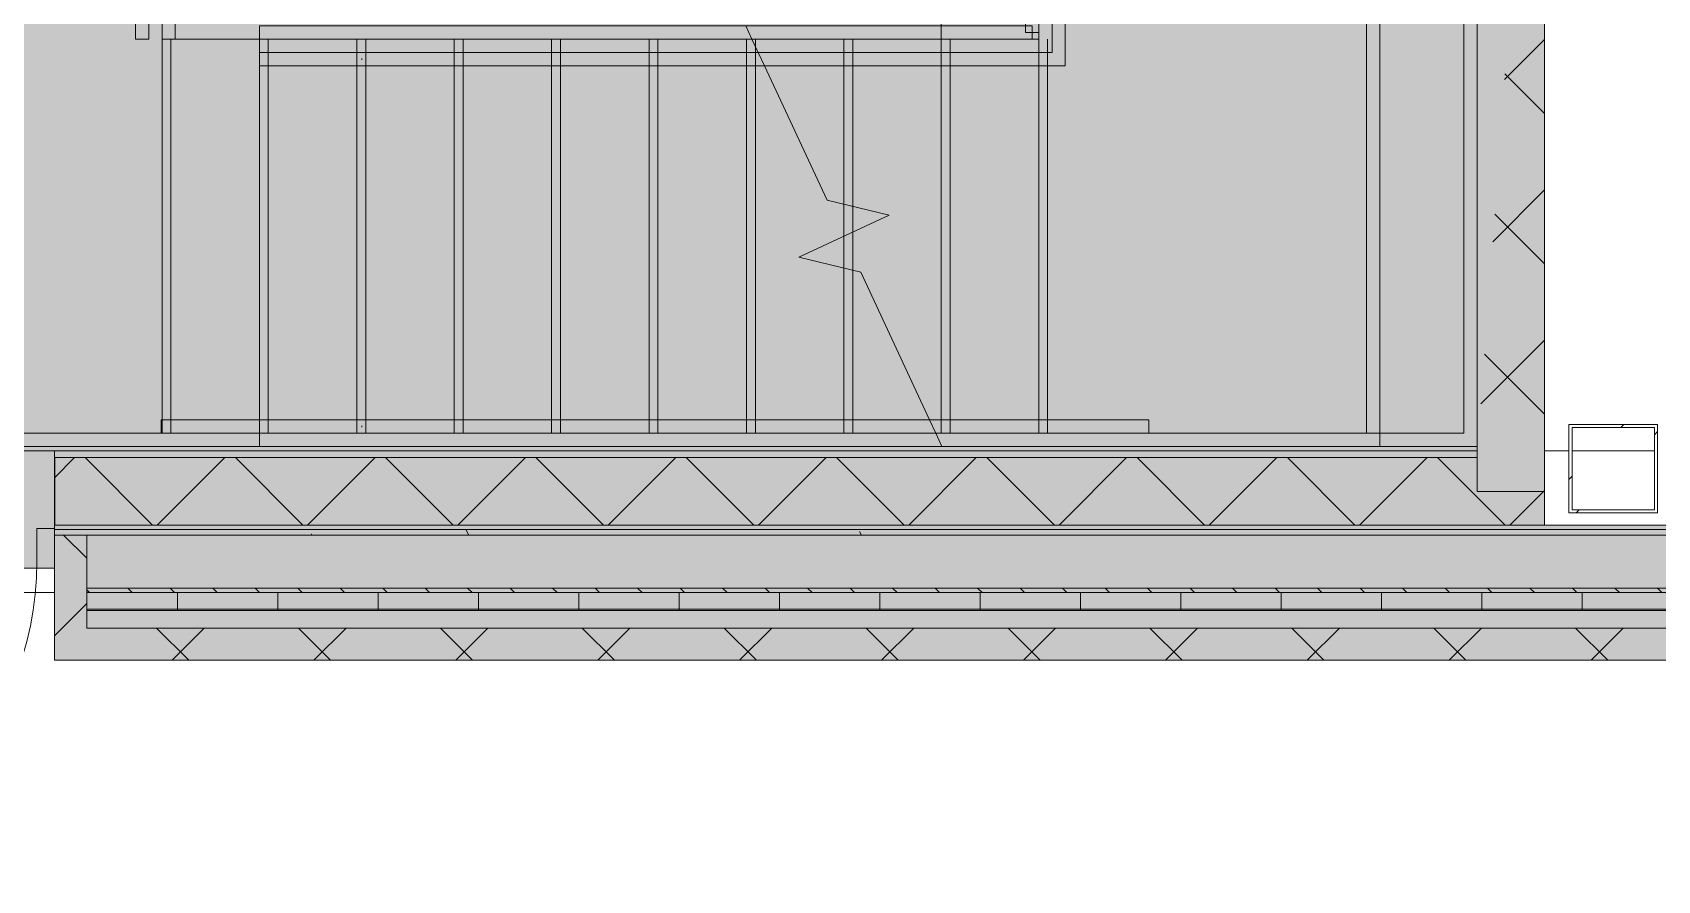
# Model space of a CAD drawing. Header units: inches. Extents: x -430 to 361, y -510 to 778.
# Drawn here: x -209 to -25.5, y -506.5 to -410.8 of the extents above; entities that cross this region are included whole.
import ezdxf

# ---------------------------------------------------------------- set-up
doc = ezdxf.new("R2010")
doc.units = ezdxf.units.IN
doc.header["$MEASUREMENT"] = 0
doc.layers.get('0').update_dxf_attribs({"color": 8})
for name, color, linetype, lineweight in [('A-DETL', 8, 'Continuous', 9), ('A-DETL-GENF', 8, 'Continuous', 9), ('A-DOOR', 8, 'Continuous', 9), ('A-FLOR', 8, 'Continuous', 9), ('A-FLOR-HRAL', 8, 'Continuous', 9), ('A-FLOR-HRAL-MBND', 8, 'Continuous', 9), ('A-GLAZ-CWMG', 8, 'Continuous', 9), ('A-WALL', 8, 'Continuous', 13), ('A-WALL-PATT', 8, 'Continuous', 13), ('I-WALL', 8, 'Continuous', 9), ('S-COLS', 8, 'Continuous', 9), ('S-STRS', 8, 'Continuous', 9), ('S-STRS-MBND', 8, 'Continuous', 9)]:
    doc.layers.add(name, color=color, linetype=linetype, lineweight=lineweight)
pattern_1 = [(45, (0, 0), (-8.48528, 8.48528), []), (135, (0, 0), (-8.48528, -8.48528), [])]

# ---------------------------------------------------------------- blocks, each defined once
blk = doc.blocks.new('HSS-Hollow Structural Section-Column - HSS10X10X3_8-762145-Test Fit - First Floor Plan')
at = {"layer": 'S-COLS'}
h = blk.add_hatch(dxfattribs=at)
h.set_pattern_fill('FP_17', color=256, style=0, pattern_type=2)
h.set_pattern_definition([(315, (460.044, -30.487), (9.5035, 9.5035), []), (315, (474.444, -30.487), (9.5035, 9.5035), [])])
h.paths.add_polyline_path([(-5, 5), (-5, -5), (5, -5), (5, 5), (-4.651, 5)], flags=0)
h.paths.add_polyline_path([(-4.651, -4.651), (-4.651, 4.651), (4.651, 4.651), (4.651, -4.651), (-2.563, -4.651)], flags=0)
for p, q in [((5, 5), (-5, 5)), ((-5, 5), (-5, -5)), ((-4.651, -4.651), (-4.651, 4.651)), ((-4.651, 4.651), (4.651, 4.651)), ((4.651, 4.651), (4.651, -4.651)), ((5, -5), (5, 5)), ((-5, -5), (5, -5)), ((4.651, -4.651), (-4.651, -4.651))]:
    blk.add_line(p, q, dxfattribs=at)
blk = doc.blocks.new('AA-Curtain_Wall_Door-Single-Flush - Flush 90min-1673198-Test Fit - First Floor Plan')
at = {"layer": 'A-DETL-GENF'}
for p, q in [((-18, -1.5), (-16.25, -1.5)), ((-18, -37.5), (-18, -1.5)), ((-16.25, -1.5), (-16.25, -37.5)), ((-16.25, -37.5), (-18, -37.5))]:
    blk.add_line(p, q, dxfattribs=at)
at = {"layer": 'A-DOOR'}
blk.add_arc((-18, -1.5), 36, 270, 0, dxfattribs=at)
blk = doc.blocks.new('Rectangular Mullion - 2_ x 4_5_ rectangular-1673200-Test Fit - First Floor Plan')
at = {"layer": 'A-GLAZ-CWMG'}
for p, q in [((-2, 2.25), (0, 2.25)), ((-2, -2.25), (-2, 2.25)), ((0, 2.25), (0, -2.25)), ((0, -2.25), (-2, -2.25))]:
    blk.add_line(p, q, dxfattribs=at)
blk = doc.blocks.new('Railing - Railing-660429-Test Fit - First Floor Plan')
at = {"layer": 'A-FLOR-HRAL-MBND'}
for p, q in [((-194.36, -407.54), (-194.36, -411.54)), ((-95.36, -407.54), (-194.36, -407.54)), ((-192.86, -409.04), (-192.86, -411.54)), ((-96.11, -409.04), (-192.86, -409.04)), ((-95.36, -411.54), (-95.36, -407.54)), ((-128.44, -410.04), (-96.11, -410.04)), ((-192.86, -411.54), (-194.36, -411.54)), ((-127.74, -411.54), (-95.36, -411.54))]:
    blk.add_line(p, q, dxfattribs=at)
blk = doc.blocks.new('Top Rail Type - Top Rail_Internal_-660897-Test Fit - First Floor Plan')
at = {"layer": 'A-FLOR-HRAL', "flags": 128}
blk.add_lwpolyline([(-183.36, -411.54), (-183.31, -411.54), (-183.27, -411.54)], dxfattribs=at)
blk = doc.blocks.new('Top Rail Type - Top Rail_Internal_-V15-Test Fit - First Floor Plan')
at = {"layer": 'A-FLOR-HRAL'}
for p, q in [((-192.86, -408.29), (-194.36, -408.29)), ((-194.36, -408.29), (-194.36, -411.54)), ((-193.61, -409.04), (-193.61, -407.54)), ((-95.36, -407.54), (-193.61, -407.54)), ((-96.86, -409.04), (-193.61, -409.04)), ((-192.86, -408.29), (-192.86, -411.54)), ((-96.86, -410.79), (-96.86, -409.04)), ((-95.36, -410.79), (-95.36, -407.54)), ((-183.36, -410.04), (-183.36, -411.54)), ((-183.36, -410.04), (-128.44, -410.04)), ((-127.74, -411.54), (-128.44, -410.04)), ((-128.44, -410.04), (-96.11, -410.04)), ((-96.86, -410.79), (-95.36, -410.79)), ((-96.11, -410.04), (-96.11, -411.54)), ((-192.86, -411.54), (-194.36, -411.54)), ((-183.36, -411.54), (-127.74, -411.54)), ((-127.74, -411.54), (-96.11, -411.54))]:
    blk.add_line(p, q, dxfattribs=at)
blk = doc.blocks.new('Handrail Type - Handrail_Internal_-663020-Test Fit - First Floor Plan')
at = {"layer": 'A-FLOR-HRAL'}
for p, q in [((-170.37, -413.04), (-183.36, -413.04)), ((-183.36, -414.54), (-170.37, -414.54)), ((-171.79, -413.72), (-171.79, -413.87))]:
    blk.add_line(p, q, dxfattribs=at)
at = {"layer": 'A-FLOR-HRAL', "flags": 128}
blk.add_lwpolyline([(-183.36, -413.87), (-183.36, -413.79), (-183.36, -413.72)], dxfattribs=at)
blk = doc.blocks.new('Handrail Type - Handrail_Internal_-V16-Test Fit - First Floor Plan')
at = {"layer": 'A-FLOR-HRAL'}
for p, q in [((-197.36, -404.54), (-197.36, -411.54)), ((-194.36, -404.54), (-197.36, -404.54)), ((-92.36, -404.54), (-194.36, -404.54)), ((-92.36, -414.54), (-92.36, -404.54)), ((-195.86, -406.04), (-195.86, -411.54)), ((-194.36, -406.04), (-195.86, -406.04)), ((-93.86, -406.04), (-194.36, -406.04)), ((-93.86, -413.04), (-93.86, -406.04)), ((-195.86, -411.54), (-197.36, -411.54)), ((-183.36, -413.04), (-183.36, -414.54)), ((-183.36, -413.04), (-127.04, -413.04)), ((-183.36, -414.54), (-126.34, -414.54)), ((-126.34, -414.54), (-127.04, -413.04)), ((-127.04, -413.04), (-95.36, -413.04)), ((-126.34, -414.54), (-95.36, -414.54)), ((-95.36, -413.04), (-93.86, -413.04)), ((-95.36, -414.54), (-92.36, -414.54))]:
    blk.add_line(p, q, dxfattribs=at)
blk = doc.blocks.new('Handrail Type - Handrail_Internal_-840351-Test Fit - First Floor Plan')
at = {"layer": 'A-FLOR-HRAL'}
for p, q in [((-182.97, -454.54), (-194.47, -454.54)), ((-170.37, -454.54), (-182.97, -454.54)), ((-194.47, -456.04), (-182.97, -456.04)), ((-182.97, -456.04), (-170.37, -456.04)), ((-171.79, -455.22), (-171.79, -455.37))]:
    blk.add_line(p, q, dxfattribs=at)
at = {"layer": 'A-FLOR-HRAL', "flags": 128}
blk.add_lwpolyline([(-194.47, -455.37), (-194.47, -455.29), (-194.47, -455.22)], dxfattribs=at)
blk = doc.blocks.new('Handrail Type - Handrail_Internal_-V18-Test Fit - First Floor Plan')
at = {"layer": 'A-FLOR-HRAL'}
for p, q in [((-194.47, -454.54), (-194.47, -456.04)), ((-194.47, -454.54), (-183.36, -454.54)), ((-183.36, -454.54), (-107.69, -454.54)), ((-106.99, -456.04), (-107.69, -454.54)), ((-107.69, -454.54), (-94.91, -454.54)), ((-94.91, -454.54), (-82.91, -454.54)), ((-82.91, -454.54), (-82.91, -456.04)), ((-194.47, -456.04), (-183.36, -456.04)), ((-183.36, -456.04), (-106.99, -456.04)), ((-106.99, -456.04), (-94.91, -456.04)), ((-94.91, -456.04), (-82.91, -456.04))]:
    blk.add_line(p, q, dxfattribs=at)
blk = doc.blocks.new('Hecht_PAD_AA-Arch_detached_rvt-1-Test Fit - First Floor Plan')
at = {"layer": 'A-WALL-PATT'}
h = blk.add_hatch(dxfattribs=at)
h.set_pattern_fill('FP_19', color=256, style=0, pattern_type=2)
h.set_pattern_definition(pattern_1)
h.paths.add_polyline_path([(-45.86, -466.42), (-38.24, -466.42), (-38.24, -353.92), (-42.58, -353.92), (-38.52, -357.78), (-45.86, -458.79), (-42.05, -462.61), (-45.86, -462.61)], flags=0)
h = blk.add_hatch(dxfattribs=at)
h.set_pattern_fill('FP_19', color=256, style=0, pattern_type=2)
h.set_pattern_definition(pattern_1)
h.paths.add_polyline_path([(-154.94, -466.42), (-45.86, -466.42), (-45.86, -458.79), (-206.48, -458.79), (-206.48, -466.42), (-173.12, -466.42)], flags=0)
h.paths.add_polyline_path([(-246.95, -466.42), (-246.48, -466.42), (-246.48, -458.79), (-250.24, -458.79), (-250.24, -466.42)], flags=0)
h = blk.add_hatch(dxfattribs=at)
h.set_pattern_fill('FP_3', color=256, style=0, pattern_type=2)
h.set_pattern_definition([(0, (0, 0), (30.72, 7.68), [1.267, -21.773, 1.267, -21.773, -122.88]), (0, (0, 0), (30.72, 7.68), [-46.08, 1.267, -44.813, 1.267, -21.773, -53.76]), (0, (0, 0), (30.72, 7.68), [-115.2, 1.267, -14.093, 1.267, -37.133]), (120, (11.52, 3.84), (-22.01108, 22.7643), [1.267, -21.773, 1.267, -21.773, -122.88]), (120, (11.52, 3.84), (-22.01108, 22.7643), [-46.08, 1.267, -44.813, 1.267, -21.773, -53.76]), (120, (11.52, 3.84), (-22.01108, 22.7643), [-115.2, 1.267, -14.093, 1.267, -37.133]), (240, (15.36, 19.2), (-8.70892, -30.4443), [1.267, -21.773, 1.267, -21.773, -122.88]), (240, (15.36, 19.2), (-8.70892, -30.4443), [-46.08, 1.267, -44.813, 1.267, -21.773, -53.76]), (240, (15.36, 19.2), (-8.70892, -30.4443), [-115.2, 1.267, -14.093, 1.267, -37.133])])
h.paths.add_polyline_path([(-38.24, -467.54), (77.42, -467.54), (77.42, -466.92), (-206.49, -466.92), (-206.49, -467.54), (-50.65, -467.54)], flags=0)
h = blk.add_hatch(dxfattribs=at)
h.set_pattern_fill('FP_4', color=256, style=0, pattern_type=2)
h.set_pattern_definition([(45, (0, 0), (-8.01223, 8.01223), []), (135, (0, 0), (-8.01223, -8.01223), [])])
h.paths.add_polyline_path([(63.11, -481.67), (77.42, -481.67), (77.42, -467.54), (73.8, -467.54), (73.8, -478.04), (-202.86, -478.04), (-202.86, -467.54), (-206.49, -467.55), (-206.49, -481.67), (54.02, -481.67)], flags=0)
blk.add_hatch(color=256, dxfattribs=at).paths.add_polyline_path([(-9.58, -473.54), (73.8, -473.54), (73.8, -467.54), (-202.86, -467.54), (-202.86, -473.54), (-154.94, -473.54)], flags=0)
h = blk.add_hatch(dxfattribs=at)
h.set_pattern_fill('FP_2', color=256, style=0, pattern_type=2)
h.set_pattern_definition([(0, (0, 0), (0, 4.798), []), (315, (0, 0), (4.798427, 0), [6.786, -6.786]), (45, (0, 0), (4.798427, 0), [6.786, -6.786])])
h.paths.add_polyline_path([(19.59, -474.04), (73.8, -474.04), (73.8, -473.54), (-202.86, -473.54), (-202.86, -474.04), (-9.58, -474.04)], flags=0)
h = blk.add_hatch(dxfattribs=at)
h.set_pattern_fill('FP_1', color=256, style=0, pattern_type=2)
h.set_pattern_definition([(0, (0, 0), (0, 11.331), []), (90, (0, 0), (-11.331, 7e-16), [])])
h.paths.add_polyline_path([(63.11, -476.04), (73.8, -476.04), (73.8, -474.04), (-202.86, -474.04), (-202.86, -476.04), (54.02, -476.04)], flags=0)
at = {"layer": 'A-FLOR'}
blk.add_line((-206.49, -458.04), (-246.48, -458.04), dxfattribs=at)
at = {"layer": 'A-WALL'}
for p, q in [((-246.48, -458.04), (-206.49, -458.04)), ((-206.49, -458.04), (-45.86, -458.04)), ((-206.49, -458.04), (-206.49, -466.79)), ((-38.24, -458.04), (-35.49, -458.04)), ((-35.14, -458.04), (-25.84, -458.04)), ((77.42, -466.92), (-206.49, -466.92)), ((-206.49, -466.92), (-206.49, -467.54)), ((-206.49, -467.54), (-206.49, -478.04)), ((-202.86, -467.54), (-206.49, -467.54)), ((-206.49, -467.54), (-202.86, -467.54)), ((-202.86, -478.04), (-202.86, -467.54)), ((73.8, -467.54), (-202.86, -467.54)), ((-206.49, -474.04), (-242.73, -474.04)), ((73.8, -473.54), (-202.86, -473.54)), ((73.8, -474.04), (-202.86, -474.04)), ((73.8, -476.04), (-202.86, -476.04)), ((-206.49, -478.04), (-206.49, -481.67)), ((73.8, -478.04), (-202.86, -478.04)), ((-206.49, -481.67), (77.42, -481.67))]:
    blk.add_line(p, q, dxfattribs=at)
at = {"layer": 'I-WALL'}
for p, q in [((-38.24, -466.42), (-38.24, -353.92)), ((-45.86, -361.54), (-45.86, -458.79)), ((-45.86, -458.79), (-206.48, -458.79)), ((-206.48, -458.79), (-206.48, -466.42)), ((-206.48, -466.42), (-45.86, -466.42)), ((-45.86, -466.42), (-38.24, -466.42))]:
    blk.add_line(p, q, dxfattribs=at)
at = {"layer": 'S-STRS'}
for p, q in [((-183.36, -411.54), (-183.36, -413.04)), ((-182.36, -411.54), (-182.36, -413.04)), ((-172.36, -411.54), (-172.36, -413.04)), ((-171.36, -411.54), (-171.36, -413.04)), ((-161.36, -411.54), (-161.36, -413.04)), ((-160.36, -411.54), (-160.36, -413.04)), ((-150.36, -411.54), (-150.36, -413.04)), ((-149.36, -411.54), (-149.36, -413.04)), ((-139.36, -411.54), (-139.36, -413.04)), ((-138.36, -411.54), (-138.36, -413.04)), ((-128.36, -411.54), (-128.36, -413.04)), ((-127.36, -412.35), (-127.36, -413.04)), ((-183.36, -414.54), (-183.36, -454.54)), ((-182.36, -414.54), (-182.36, -454.54)), ((-172.36, -414.54), (-172.36, -454.54)), ((-171.36, -414.54), (-171.36, -454.54)), ((-161.36, -414.54), (-161.36, -454.54)), ((-160.36, -414.54), (-160.36, -454.54)), ((-150.36, -414.54), (-150.36, -454.54)), ((-149.36, -414.54), (-149.36, -454.54)), ((-139.36, -414.54), (-139.36, -454.54)), ((-138.36, -414.54), (-138.36, -454.54)), ((-128.36, -414.54), (-128.36, -454.54)), ((-127.36, -414.54), (-127.36, -454.54)), ((-117.36, -430.18), (-117.36, -433.79)), ((-116.36, -430.42), (-116.36, -433.33)), ((-117.36, -437.41), (-117.36, -454.54)), ((-116.36, -437.65), (-116.36, -454.54)), ((-183.36, -456.04), (-183.36, -457.54)), ((-183.36, -457.54), (-106.29, -457.54))]:
    blk.add_line(p, q, dxfattribs=at)
at = {"layer": 'S-STRS-MBND'}
for p, q in [((-58.36, -456.04), (-58.36, -363.04)), ((-56.86, -457.54), (-56.86, -361.54)), ((-47.36, -456.04), (-47.36, -363.04)), ((-45.86, -457.54), (-45.86, -361.54)), ((-106.36, -409.04), (-106.36, -411.54)), ((-95.36, -409.04), (-95.36, -411.54)), ((-194.36, -410.04), (-194.36, -411.54)), ((-194.36, -411.54), (-107.86, -411.54)), ((-194.36, -411.54), (-194.36, -456.04)), ((-193.36, -411.54), (-193.36, -456.04)), ((-183.36, -411.54), (-183.36, -456.04)), ((-182.36, -411.54), (-182.36, -456.04)), ((-172.36, -411.54), (-172.36, -456.04)), ((-171.36, -411.54), (-171.36, -456.04)), ((-161.36, -411.54), (-161.36, -456.04)), ((-160.36, -411.54), (-160.36, -456.04)), ((-150.36, -411.54), (-150.36, -456.04)), ((-149.36, -411.54), (-149.36, -456.04)), ((-139.36, -411.54), (-139.36, -456.04)), ((-138.36, -411.54), (-138.36, -456.04)), ((-128.36, -411.54), (-128.36, -456.04)), ((-127.74, -411.54), (-96.86, -411.54)), ((-127.04, -413.04), (-127.74, -411.54)), ((-127.36, -411.54), (-127.36, -456.04)), ((-127.36, -411.54), (-127.36, -412.35)), ((-117.36, -411.54), (-117.36, -456.04)), ((-117.36, -411.54), (-117.36, -430.18)), ((-116.36, -411.54), (-116.36, -456.04)), ((-116.36, -411.54), (-116.36, -430.42)), ((-107.86, -411.54), (-106.36, -411.54)), ((-107.86, -411.54), (-106.36, -411.54)), ((-106.36, -411.54), (-106.36, -456.04)), ((-106.36, -411.54), (-106.36, -456.04)), ((-105.36, -411.54), (-105.36, -456.04)), ((-105.36, -411.54), (-105.36, -456.04)), ((-96.86, -411.54), (-95.36, -411.54)), ((-96.86, -411.54), (-95.36, -411.54)), ((-95.36, -411.54), (-95.36, -456.04)), ((-94.36, -411.54), (-94.36, -456.04)), ((-119.26, -429.72), (-126.34, -414.54)), ((-112.26, -431.42), (-119.26, -429.72)), ((-122.46, -436.17), (-112.26, -431.42)), ((-117.36, -433.79), (-117.36, -437.41)), ((-116.36, -433.33), (-116.36, -437.65)), ((-115.46, -437.87), (-122.46, -436.17)), ((-107.69, -454.54), (-115.46, -437.87)), ((-248.74, -456.04), (-205.05, -456.04)), ((-205.05, -456.04), (-106.05, -456.04)), ((-106.99, -456.04), (-95.05, -456.04)), ((-106.29, -457.54), (-106.99, -456.04)), ((-106.05, -456.04), (-58.36, -456.04)), ((-95.05, -456.04), (-47.36, -456.04)), ((-250.24, -457.54), (-205.05, -457.54)), ((-205.05, -457.54), (-106.05, -457.54)), ((-106.29, -457.54), (-95.05, -457.54)), ((-106.05, -457.54), (-56.86, -457.54)), ((-95.05, -457.54), (-45.86, -457.54))]:
    blk.add_line(p, q, dxfattribs=at)
for name, p in [('Handrail Type - Handrail_Internal_-V16-Test Fit - First Floor Plan', (0, 0)), ('Railing - Railing-660429-Test Fit - First Floor Plan', (0, 0)), ('Top Rail Type - Top Rail_Internal_-V15-Test Fit - First Floor Plan', (0, 0)), ('Top Rail Type - Top Rail_Internal_-660897-Test Fit - First Floor Plan', (0, 0)), ('Handrail Type - Handrail_Internal_-663020-Test Fit - First Floor Plan', (0, 0)), ('Handrail Type - Handrail_Internal_-840351-Test Fit - First Floor Plan', (0, 0)), ('Handrail Type - Handrail_Internal_-V18-Test Fit - First Floor Plan', (0, 0)), ('AA-Curtain_Wall_Door-Single-Flush - Flush 90min-1673198-Test Fit - First Floor Plan', (-226.48, -469.04))]:
    blk.add_blockref(name, p)
at = {"rotation": 89.9999999999999}
blk.add_blockref('HSS-Hollow Structural Section-Column - HSS10X10X3_8-762145-Test Fit - First Floor Plan', (-30.49, -460.04), dxfattribs=at)
at = {"extrusion": (0, 0, -1), "rotation": 180}
blk.add_blockref('Rectangular Mullion - 2_ x 4_5_ rectangular-1673200-Test Fit - First Floor Plan', (206.49, -469.04), dxfattribs=at)

msp = doc.modelspace()

# ---------------------------------------------------------------- hatches: boundary and pattern name
at = {"layer": 'A-DETL-GENF'}
h = msp.add_hatch(color=256, dxfattribs=at)
h.paths.add_polyline_path([(-154.94, -481.67), (77.42, -481.67), (77.42, -466.42), (-38.24, -466.42), (-38.24, -353.92), (-42.58, -353.92), (-38.52, -357.78), (-45.86, -458.79), (-45.86, -353.92), (-257.86, -353.92), (-257.86, -466.42), (-285.99, -466.42), (-285.99, -478.04), (-246.48, -478.04), (-246.48, -473.54), (-282.49, -473.54), (-282.49, -467.54), (-246.48, -467.54), (-246.48, -471.29), (-206.49, -471.29), (-206.49, -481.67), (-191.29, -481.67)], flags=0)
h.paths.add_polyline_path([(-357.99, -478.04), (-357.99, -473.54), (-385.99, -473.54), (-385.99, -324.11), (-390.49, -324.11), (-390.45, -478.04), (-373, -478.04)], flags=0)
h.paths.add_polyline_path([(15.8, -473.54), (-202.86, -473.54), (-202.86, -467.54), (73.8, -467.54), (73.8, -473.54), (26.77, -473.54)], flags=0)
h.paths.add_polyline_path([(-369.08, -467.54), (-357.99, -467.54), (-357.99, -466.42), (-378.86, -466.42), (-378.86, -324.11), (-379.99, -324.11), (-379.99, -467.54), (-370.49, -467.54)], flags=0)
h.paths.add_polyline_path([(-45.86, -462.61), (-45.86, -458.79), (-42.05, -462.61)], flags=0)
h.paths.add_polyline_path([(-379.99, 58.33), (-318.86, 58.33), (-318.86, 162.33), (-294.86, 162.33), (-294.86, 303.58), (-379.99, 303.58), (-379.99, 58.98)], flags=0)
h.paths.add_polyline_path([(-82.26, 130.46), (-36.86, 130.46), (-36.86, 165.71), (-44.49, 173.33), (-44.49, 275.33), (-36.86, 282.96), (-148.11, 282.96), (-148.11, 130.46), (-124.92, 130.46)], flags=0)
h.paths.add_polyline_path([(-73.14, 271.83), (-73.14, 271.83), (-71.93, 271.83)], flags=0)
h.paths.add_polyline_path([(-134.86, 578.33), (-39.24, 578.33), (-39.24, 578.83), (41.51, 578.83), (41.51, 593.58), (-138.49, 593.58), (-138.49, 578.33), (-136.11, 578.33)], flags=0)
h.paths.add_polyline_path([(8.59, 579.46), (-134.86, 579.46), (-134.86, 585.46), (37.89, 585.46), (37.89, 579.46), (26.77, 579.46)], flags=0)
at = {"layer": 'A-WALL-PATT'}
h = msp.add_hatch(color=256, dxfattribs=at)
h.paths.add_polyline_path([(-42.05, -462.61), (-45.86, -458.79), (-45.86, -462.61)], flags=0)
h.paths.add_polyline_path([(-45.86, -458.79), (-38.52, -357.78), (-45.86, -350.79), (-45.86, -458.04)], flags=0)

# ---------------------------------------------------------------- linework, layer by layer
at = {"layer": 'A-DETL'}
for p, q in [((-38.24, -466.42), (-38.24, -353.92)), ((77.42, -466.42), (-38.24, -466.42)), ((-246.48, -471.29), (-206.49, -471.29)), ((-206.49, -471.29), (-206.49, -481.67)), ((-206.49, -481.67), (77.42, -481.67))]:
    msp.add_line(p, q, dxfattribs=at)
at = {"layer": 'A-WALL'}
for p, q in [((-45.86, -350.79), (-45.86, -462.61)), ((-38.24, -462.61), (-38.24, -358.04)), ((-45.86, -462.61), (-38.24, -462.61))]:
    msp.add_line(p, q, dxfattribs=at)

# ---------------------------------------------------------------- block references
msp.add_blockref('Hecht_PAD_AA-Arch_detached_rvt-1-Test Fit - First Floor Plan', (0, 0))

doc.saveas('drawing.dxf')
